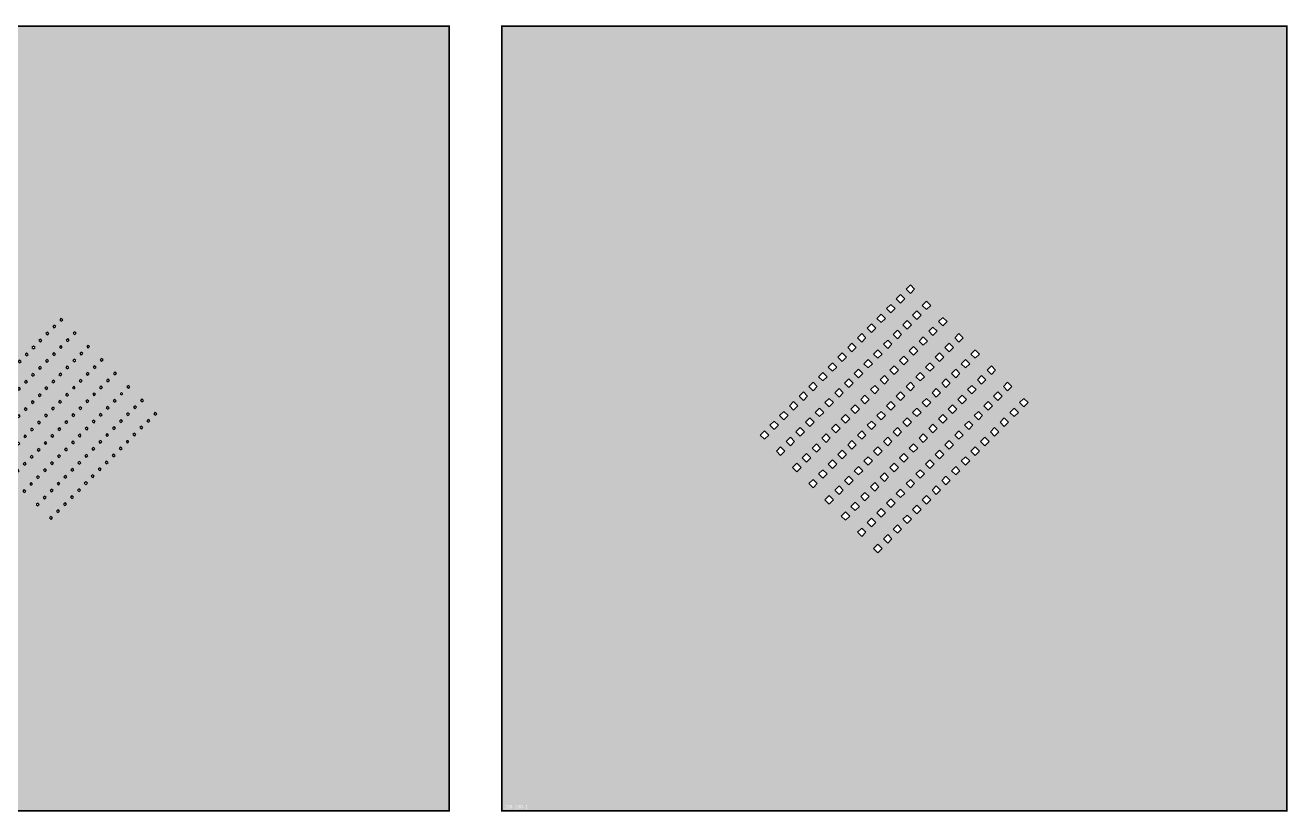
# Model space of a CAD drawing. Extents: x -11195 to 77029, y -42191 to 8336.
# Drawn here: x 33326 to 52601, y -42191 to -30181 of the extents above; entities that cross this region are included whole.
import ezdxf

# ---------------------------------------------------------------- set-up
doc = ezdxf.new("R2010")
doc.units = 13
doc.header["$MEASUREMENT"] = 0
doc.layers.get('0').update_dxf_attribs({"color": 6})
doc.layers.add('L14D0 Au', color=2, linetype='Continuous')
doc.layers.add('L16D0 Col', color=254, linetype='Continuous')

# ---------------------------------------------------------------- blocks, each defined once
blk = doc.blocks.new('128.70.I.RIE')
at = {"layer": 'L14D0 Au'}
h = blk.add_hatch(color=256, dxfattribs=at)
h.paths.add_polyline_path([(259, 98), (257, 99), (253, 97), (250, 93), (247, 88), (246, 82), (246, 79), (247, 72), (248, 67), (250, 62), (251, 61), (255, 58), (257, 57), (261, 59), (265, 64), (267, 69), (268, 75), (268, 79), (268, 85), (266, 91), (263, 95), (263, 95)], flags=0)
h.paths.add_polyline_path([(138, 57), (140, 57), (145, 58), (149, 62), (151, 67), (151, 67), (149, 72), (147, 75), (142, 77), (140, 77), (134, 76), (130, 73), (128, 68), (128, 67), (130, 62), (132, 59)], flags=0)
h.paths.add_polyline_path([(139, 82), (140, 82), (145, 83), (148, 86), (150, 90), (148, 95), (146, 97), (141, 99), (140, 99), (134, 97), (131, 95), (129, 90), (131, 85), (133, 84)], flags=0)
h.paths.add_polyline_path([(60, 101), (63, 103), (65, 100), (65, 58), (72, 58), (75, 56), (72, 53), (53, 53), (50, 56), (53, 58), (60, 58), (60, 92), (60, 92), (55, 89), (52, 89), (50, 91), (52, 93), (56, 95), (60, 100)], flags=16)
h.paths.add_polyline_path([(152, 57), (150, 56), (146, 54), (140, 52), (140, 52), (134, 53), (129, 56), (127, 58), (124, 63), (123, 67), (125, 72), (128, 77), (128, 77), (133, 80), (134, 80), (129, 82), (125, 86), (125, 87), (124, 90), (126, 96), (129, 100), (134, 102), (140, 103), (145, 102), (150, 100), (152, 98), (154, 93), (155, 90), (153, 85), (149, 82), (145, 80), (151, 77), (154, 73), (155, 71), (156, 67), (155, 62)], flags=16)
h.paths.add_polyline_path([(301, 58), (298, 54), (296, 53), (293, 56), (292, 58), (295, 62), (296, 62), (300, 60)], flags=16)
h.paths.add_polyline_path([(325, 102), (346, 102), (349, 100), (346, 98), (338, 98), (338, 58), (346, 58), (349, 56), (346, 53), (325, 53), (322, 56), (325, 58), (333, 58), (333, 98), (325, 98), (322, 100)], flags=16)
h.paths.add_polyline_path([(262, 102), (266, 99), (268, 96), (270, 92), (272, 86), (273, 80), (273, 78), (272, 72), (271, 66), (269, 61), (267, 58), (263, 54), (258, 53), (257, 52), (252, 54), (248, 57), (246, 59), (244, 64), (242, 69), (241, 75), (241, 78), (242, 84), (243, 90), (245, 95), (247, 97), (252, 101), (256, 103), (257, 103)], flags=16)
h.paths.add_polyline_path([(203, 103), (204, 103), (206, 103), (206, 102), (231, 102), (234, 100), (233, 98), (229, 93), (226, 89), (223, 84), (221, 79), (219, 73), (217, 68), (217, 65), (216, 59), (216, 56), (214, 52), (211, 56), (212, 62), (212, 67), (214, 73), (216, 78), (218, 84), (218, 85), (221, 90), (224, 95), (227, 98), (207, 98), (206, 94), (204, 94), (202, 97), (202, 100)], flags=16)
h.paths.add_polyline_path([(183, 58), (181, 54), (179, 53), (175, 56), (175, 58), (177, 62), (179, 62), (183, 60)], flags=16)
h.paths.add_polyline_path([(94, 102), (100, 103), (105, 102), (110, 100), (113, 97), (115, 92), (116, 88), (115, 83), (113, 78), (110, 73), (107, 71), (93, 58), (111, 58), (112, 61), (114, 62), (116, 58), (116, 57), (114, 53), (88, 53), (85, 56), (86, 58), (103, 73), (107, 78), (110, 82), (111, 85), (111, 88), (110, 93), (106, 97), (106, 97), (100, 99), (99, 99), (94, 97), (91, 94), (90, 92), (91, 89), (89, 86), (88, 86), (85, 88), (85, 90), (86, 95), (89, 99)], flags=16)
h.paths.add_polyline_path([(5180, 6652), (5217, 6689), (5254, 6652), (5217, 6615)], flags=16)
h.paths.add_polyline_path([(4968, 6440), (5005, 6477), (5041, 6440), (5005, 6403)], flags=16)
h.paths.add_polyline_path([(4756, 6228), (4792, 6265), (4829, 6228), (4792, 6191)], flags=16)
h.paths.add_polyline_path([(4544, 6016), (4580, 6053), (4617, 6016), (4580, 5979)], flags=16)
h.paths.add_polyline_path([(5385, 6447), (5422, 6484), (5459, 6447), (5422, 6410)], flags=16)
h.paths.add_polyline_path([(5173, 6235), (5210, 6272), (5246, 6235), (5210, 6198)], flags=16)
h.paths.add_polyline_path([(4961, 6023), (4998, 6060), (5034, 6023), (4998, 5986)], flags=16)
h.paths.add_polyline_path([(4749, 5811), (4785, 5847), (4822, 5811), (4785, 5774)], flags=16)
h.paths.add_polyline_path([(5590, 6242), (5627, 6279), (5664, 6242), (5627, 6205)], flags=16)
h.paths.add_polyline_path([(5378, 6030), (5415, 6067), (5452, 6030), (5415, 5993)], flags=16)
h.paths.add_polyline_path([(5166, 5818), (5203, 5855), (5239, 5818), (5203, 5781)], flags=16)
h.paths.add_polyline_path([(4954, 5606), (4990, 5642), (5027, 5606), (4990, 5569)], flags=16)
h.paths.add_polyline_path([(5795, 6037), (5832, 6074), (5869, 6037), (5832, 6000)], flags=16)
h.paths.add_polyline_path([(5583, 5825), (5620, 5862), (5657, 5825), (5620, 5788)], flags=16)
h.paths.add_polyline_path([(5371, 5613), (5408, 5650), (5444, 5613), (5408, 5576)], flags=16)
h.paths.add_polyline_path([(5159, 5401), (5196, 5437), (5232, 5401), (5196, 5364)], flags=16)
h.paths.add_polyline_path([(6795, 5323), (6758, 5286), (6721, 5323), (6758, 5360)], flags=16)
h.paths.add_polyline_path([(7007, 5535), (6970, 5498), (6934, 5535), (6970, 5572)], flags=16)
h.paths.add_polyline_path([(7219, 5747), (7183, 5710), (7146, 5747), (7183, 5784)], flags=16)
h.paths.add_polyline_path([(7431, 5959), (7395, 5922), (7358, 5959), (7395, 5996)], flags=16)
h.paths.add_polyline_path([(6590, 5528), (6553, 5491), (6516, 5528), (6553, 5565)], flags=16)
h.paths.add_polyline_path([(6802, 5740), (6765, 5703), (6729, 5740), (6765, 5777)], flags=16)
h.paths.add_polyline_path([(7014, 5952), (6977, 5915), (6941, 5952), (6977, 5989)], flags=16)
h.paths.add_polyline_path([(7226, 6164), (7190, 6128), (7153, 6164), (7190, 6201)], flags=16)
h.paths.add_polyline_path([(6385, 5733), (6348, 5696), (6311, 5733), (6348, 5770)], flags=16)
h.paths.add_polyline_path([(6597, 5945), (6560, 5908), (6523, 5945), (6560, 5982)], flags=16)
h.paths.add_polyline_path([(6809, 6157), (6772, 6120), (6736, 6157), (6772, 6194)], flags=16)
h.paths.add_polyline_path([(7021, 6369), (6985, 6333), (6948, 6369), (6985, 6406)], flags=16)
h.paths.add_polyline_path([(6180, 5938), (6143, 5901), (6106, 5938), (6143, 5975)], flags=16)
h.paths.add_polyline_path([(6392, 6150), (6355, 6113), (6318, 6150), (6355, 6187)], flags=16)
h.paths.add_polyline_path([(6604, 6362), (6567, 6325), (6531, 6362), (6567, 6399)], flags=16)
h.paths.add_polyline_path([(6816, 6574), (6779, 6538), (6743, 6574), (6779, 6611)], flags=16)
h.paths.add_polyline_path([(6689, 5217), (6652, 5180), (6615, 5217), (6652, 5254)], flags=16)
h.paths.add_polyline_path([(6477, 5005), (6440, 4968), (6403, 5005), (6440, 5041)], flags=16)
h.paths.add_polyline_path([(6265, 4792), (6228, 4756), (6191, 4792), (6228, 4829)], flags=16)
h.paths.add_polyline_path([(6053, 4580), (6016, 4544), (5979, 4580), (6016, 4617)], flags=16)
h.paths.add_polyline_path([(6484, 5422), (6447, 5385), (6410, 5422), (6447, 5459)], flags=16)
h.paths.add_polyline_path([(6272, 5210), (6235, 5173), (6198, 5210), (6235, 5246)], flags=16)
h.paths.add_polyline_path([(6060, 4998), (6023, 4961), (5986, 4998), (6023, 5034)], flags=16)
h.paths.add_polyline_path([(5847, 4785), (5811, 4749), (5774, 4785), (5811, 4822)], flags=16)
h.paths.add_polyline_path([(6279, 5627), (6242, 5590), (6205, 5627), (6242, 5664)], flags=16)
h.paths.add_polyline_path([(6067, 5415), (6030, 5378), (5993, 5415), (6030, 5452)], flags=16)
h.paths.add_polyline_path([(5855, 5203), (5818, 5166), (5781, 5203), (5818, 5239)], flags=16)
h.paths.add_polyline_path([(5642, 4990), (5606, 4954), (5569, 4990), (5606, 5027)], flags=16)
h.paths.add_polyline_path([(6074, 5832), (6037, 5795), (6000, 5832), (6037, 5869)], flags=16)
h.paths.add_polyline_path([(5862, 5620), (5825, 5583), (5788, 5620), (5825, 5657)], flags=16)
h.paths.add_polyline_path([(5650, 5408), (5613, 5371), (5576, 5408), (5613, 5444)], flags=16)
h.paths.add_polyline_path([(5437, 5196), (5401, 5159), (5364, 5196), (5401, 5232)], flags=16)
h.paths.add_polyline_path([(5286, 6758), (5323, 6795), (5360, 6758), (5323, 6721)], flags=16)
h.paths.add_polyline_path([(5498, 6970), (5535, 7007), (5572, 6970), (5535, 6934)], flags=16)
h.paths.add_polyline_path([(5710, 7183), (5747, 7219), (5784, 7183), (5747, 7146)], flags=16)
h.paths.add_polyline_path([(5922, 7395), (5959, 7431), (5996, 7395), (5959, 7358)], flags=16)
h.paths.add_polyline_path([(5491, 6553), (5528, 6590), (5565, 6553), (5528, 6516)], flags=16)
h.paths.add_polyline_path([(5703, 6765), (5740, 6802), (5777, 6765), (5740, 6729)], flags=16)
h.paths.add_polyline_path([(5915, 6977), (5952, 7014), (5989, 6977), (5952, 6941)], flags=16)
h.paths.add_polyline_path([(6128, 7190), (6164, 7226), (6201, 7190), (6164, 7153)], flags=16)
h.paths.add_polyline_path([(5696, 6348), (5733, 6385), (5770, 6348), (5733, 6311)], flags=16)
h.paths.add_polyline_path([(5908, 6560), (5945, 6597), (5982, 6560), (5945, 6523)], flags=16)
h.paths.add_polyline_path([(6120, 6772), (6157, 6809), (6194, 6772), (6157, 6736)], flags=16)
h.paths.add_polyline_path([(6333, 6985), (6369, 7021), (6406, 6985), (6369, 6948)], flags=16)
h.paths.add_polyline_path([(5901, 6143), (5938, 6180), (5975, 6143), (5938, 6106)], flags=16)
h.paths.add_polyline_path([(6113, 6355), (6150, 6392), (6187, 6355), (6150, 6318)], flags=16)
h.paths.add_polyline_path([(6325, 6567), (6362, 6604), (6399, 6567), (6362, 6531)], flags=16)
h.paths.add_polyline_path([(6538, 6779), (6574, 6816), (6611, 6779), (6574, 6743)], flags=16)
h.paths.add_polyline_path([(6644, 6886), (6680, 6922), (6717, 6886), (6680, 6849)], flags=16)
h.paths.add_polyline_path([(6432, 6673), (6468, 6710), (6505, 6673), (6468, 6637)], flags=16)
h.paths.add_polyline_path([(6219, 6461), (6256, 6498), (6293, 6461), (6256, 6424)], flags=16)
h.paths.add_polyline_path([(6007, 6249), (6044, 6286), (6081, 6249), (6044, 6212)], flags=16)
h.paths.add_polyline_path([(6439, 7091), (6475, 7127), (6512, 7091), (6475, 7054)], flags=16)
h.paths.add_polyline_path([(6227, 6878), (6263, 6915), (6300, 6878), (6263, 6842)], flags=16)
h.paths.add_polyline_path([(6014, 6666), (6051, 6703), (6088, 6666), (6051, 6630)], flags=16)
h.paths.add_polyline_path([(5802, 6454), (5839, 6491), (5876, 6454), (5839, 6417)], flags=16)
h.paths.add_polyline_path([(6234, 7296), (6270, 7332), (6307, 7296), (6270, 7259)], flags=16)
h.paths.add_polyline_path([(6021, 7084), (6058, 7120), (6095, 7084), (6058, 7047)], flags=16)
h.paths.add_polyline_path([(5809, 6871), (5846, 6908), (5883, 6871), (5846, 6835)], flags=16)
h.paths.add_polyline_path([(5597, 6659), (5634, 6696), (5671, 6659), (5634, 6622)], flags=16)
h.paths.add_polyline_path([(6029, 7501), (6065, 7537), (6102, 7501), (6065, 7464)], flags=16)
h.paths.add_polyline_path([(5816, 7289), (5853, 7325), (5890, 7289), (5853, 7252)], flags=16)
h.paths.add_polyline_path([(5604, 7076), (5641, 7113), (5678, 7076), (5641, 7040)], flags=16)
h.paths.add_polyline_path([(5392, 6864), (5429, 6901), (5466, 6864), (5429, 6828)], flags=16)
h.paths.add_polyline_path([(5331, 5089), (5295, 5053), (5258, 5089), (5295, 5126)], flags=16)
h.paths.add_polyline_path([(5543, 5302), (5507, 5265), (5470, 5302), (5507, 5338)], flags=16)
h.paths.add_polyline_path([(5756, 5514), (5719, 5477), (5682, 5514), (5719, 5551)], flags=16)
h.paths.add_polyline_path([(5968, 5726), (5931, 5689), (5894, 5726), (5931, 5763)], flags=16)
h.paths.add_polyline_path([(5536, 4884), (5500, 4848), (5463, 4884), (5500, 4921)], flags=16)
h.paths.add_polyline_path([(5748, 5097), (5712, 5060), (5675, 5097), (5712, 5133)], flags=16)
h.paths.add_polyline_path([(5961, 5309), (5924, 5272), (5887, 5309), (5924, 5345)], flags=16)
h.paths.add_polyline_path([(6173, 5521), (6136, 5484), (6099, 5521), (6136, 5558)], flags=16)
h.paths.add_polyline_path([(5741, 4679), (5705, 4643), (5668, 4679), (5705, 4716)], flags=16)
h.paths.add_polyline_path([(5954, 4891), (5917, 4855), (5880, 4891), (5917, 4928)], flags=16)
h.paths.add_polyline_path([(6166, 5104), (6129, 5067), (6092, 5104), (6129, 5140)], flags=16)
h.paths.add_polyline_path([(6378, 5316), (6341, 5279), (6304, 5316), (6341, 5353)], flags=16)
h.paths.add_polyline_path([(5946, 4474), (5910, 4438), (5873, 4474), (5910, 4511)], flags=16)
h.paths.add_polyline_path([(6159, 4686), (6122, 4650), (6085, 4686), (6122, 4723)], flags=16)
h.paths.add_polyline_path([(6371, 4899), (6334, 4862), (6297, 4899), (6334, 4935)], flags=16)
h.paths.add_polyline_path([(6583, 5111), (6546, 5074), (6509, 5111), (6546, 5147)], flags=16)
h.paths.add_polyline_path([(6922, 6680), (6886, 6644), (6849, 6680), (6886, 6717)], flags=16)
h.paths.add_polyline_path([(6710, 6468), (6673, 6432), (6637, 6468), (6673, 6505)], flags=16)
h.paths.add_polyline_path([(6498, 6256), (6461, 6219), (6424, 6256), (6461, 6293)], flags=16)
h.paths.add_polyline_path([(6286, 6044), (6249, 6007), (6212, 6044), (6249, 6081)], flags=16)
h.paths.add_polyline_path([(7127, 6475), (7091, 6439), (7054, 6475), (7091, 6512)], flags=16)
h.paths.add_polyline_path([(6915, 6263), (6878, 6227), (6842, 6263), (6878, 6300)], flags=16)
h.paths.add_polyline_path([(6703, 6051), (6666, 6014), (6630, 6051), (6666, 6088)], flags=16)
h.paths.add_polyline_path([(6491, 5839), (6454, 5802), (6417, 5839), (6454, 5876)], flags=16)
h.paths.add_polyline_path([(7332, 6270), (7296, 6234), (7259, 6270), (7296, 6307)], flags=16)
h.paths.add_polyline_path([(7120, 6058), (7084, 6021), (7047, 6058), (7084, 6095)], flags=16)
h.paths.add_polyline_path([(6908, 5846), (6871, 5809), (6835, 5846), (6871, 5883)], flags=16)
h.paths.add_polyline_path([(6696, 5634), (6659, 5597), (6622, 5634), (6659, 5671)], flags=16)
h.paths.add_polyline_path([(7537, 6065), (7501, 6029), (7464, 6065), (7501, 6102)], flags=16)
h.paths.add_polyline_path([(7325, 5853), (7289, 5816), (7252, 5853), (7289, 5890)], flags=16)
h.paths.add_polyline_path([(7113, 5641), (7076, 5604), (7040, 5641), (7076, 5678)], flags=16)
h.paths.add_polyline_path([(6901, 5429), (6864, 5392), (6828, 5429), (6864, 5466)], flags=16)
h.paths.add_polyline_path([(5053, 5295), (5089, 5331), (5126, 5295), (5089, 5258)], flags=16)
h.paths.add_polyline_path([(5265, 5507), (5302, 5543), (5338, 5507), (5302, 5470)], flags=16)
h.paths.add_polyline_path([(5477, 5719), (5514, 5756), (5551, 5719), (5514, 5682)], flags=16)
h.paths.add_polyline_path([(5689, 5931), (5726, 5968), (5763, 5931), (5726, 5894)], flags=16)
h.paths.add_polyline_path([(4848, 5500), (4884, 5536), (4921, 5500), (4884, 5463)], flags=16)
h.paths.add_polyline_path([(5060, 5712), (5097, 5748), (5133, 5712), (5097, 5675)], flags=16)
h.paths.add_polyline_path([(5272, 5924), (5309, 5961), (5345, 5924), (5309, 5887)], flags=16)
h.paths.add_polyline_path([(5484, 6136), (5521, 6173), (5558, 6136), (5521, 6099)], flags=16)
h.paths.add_polyline_path([(4643, 5705), (4679, 5741), (4716, 5705), (4679, 5668)], flags=16)
h.paths.add_polyline_path([(4855, 5917), (4891, 5954), (4928, 5917), (4891, 5880)], flags=16)
h.paths.add_polyline_path([(5067, 6129), (5104, 6166), (5140, 6129), (5104, 6092)], flags=16)
h.paths.add_polyline_path([(5279, 6341), (5316, 6378), (5353, 6341), (5316, 6304)], flags=16)
h.paths.add_polyline_path([(4438, 5910), (4474, 5946), (4511, 5910), (4474, 5873)], flags=16)
h.paths.add_polyline_path([(4650, 6122), (4686, 6159), (4723, 6122), (4686, 6085)], flags=16)
h.paths.add_polyline_path([(4862, 6334), (4899, 6371), (4935, 6334), (4899, 6297)], flags=16)
h.paths.add_polyline_path([(5074, 6546), (5111, 6583), (5147, 6546), (5111, 6509)], flags=16)
h.paths.add_polyline_path([(10, 11975), (10, 10), (11975, 10), (11975, 11975)])
at = {"layer": 'L16D0 Col', "const_width": 25}
blk.add_lwpolyline([(11985, 0), (0, 0), (0, 11985), (11985, 11985)], close=True, dxfattribs=at)
at = {"layer": 'L16D0 Col'}
for points in [[(6088, 7501), (6065, 7523), (6043, 7501), (6065, 7478)], [(5982, 7395), (5959, 7417), (5937, 7395), (5959, 7372)], [(5770, 7183), (5747, 7205), (5724, 7183), (5747, 7160)], [(5876, 7289), (5853, 7311), (5831, 7289), (5853, 7266)], [(6187, 7190), (6164, 7212), (6142, 7190), (6164, 7167)], [(6293, 7296), (6270, 7318), (6248, 7296), (6270, 7273)], [(5558, 6970), (5535, 6993), (5512, 6970), (5535, 6948)], [(5664, 7076), (5641, 7099), (5618, 7076), (5641, 7054)], [(5975, 6977), (5952, 7000), (5930, 6977), (5952, 6955)], [(6081, 7084), (6058, 7106), (6036, 7084), (6058, 7061)], [(6392, 6985), (6369, 7007), (6347, 6985), (6369, 6962)], [(6498, 7091), (6475, 7113), (6453, 7091), (6475, 7068)], [(5345, 6758), (5323, 6781), (5300, 6758), (5323, 6736)], [(5452, 6864), (5429, 6887), (5406, 6864), (5429, 6842)], [(5763, 6765), (5740, 6788), (5717, 6765), (5740, 6743)], [(5869, 6871), (5846, 6894), (5823, 6871), (5846, 6849)], [(6180, 6772), (6157, 6795), (6135, 6772), (6157, 6750)], [(6286, 6878), (6263, 6901), (6241, 6878), (6263, 6856)], [(6597, 6779), (6574, 6802), (6552, 6779), (6574, 6757)], [(6703, 6886), (6680, 6908), (6658, 6886), (6680, 6863)], [(5133, 6546), (5111, 6569), (5088, 6546), (5111, 6523)], [(5239, 6652), (5217, 6675), (5194, 6652), (5217, 6630)], [(5551, 6553), (5528, 6576), (5505, 6553), (5528, 6531)], [(5657, 6659), (5634, 6682), (5611, 6659), (5634, 6637)], [(5968, 6560), (5945, 6583), (5922, 6560), (5945, 6538)], [(6074, 6666), (6051, 6689), (6029, 6666), (6051, 6644)], [(6385, 6567), (6362, 6590), (6340, 6567), (6362, 6545)], [(6491, 6673), (6468, 6696), (6446, 6673), (6468, 6651)], [(6757, 6574), (6779, 6552), (6802, 6574), (6779, 6597)], [(6863, 6680), (6886, 6658), (6908, 6680), (6886, 6703)], [(5027, 6440), (5005, 6463), (4982, 6440), (5005, 6417)], [(5338, 6341), (5316, 6364), (5293, 6341), (5316, 6318)], [(5444, 6447), (5422, 6470), (5399, 6447), (5422, 6424)], [(5756, 6348), (5733, 6371), (5710, 6348), (5733, 6325)], [(5862, 6454), (5839, 6477), (5816, 6454), (5839, 6432)], [(6173, 6355), (6150, 6378), (6128, 6355), (6150, 6333)], [(6279, 6461), (6256, 6484), (6234, 6461), (6256, 6439)], [(6545, 6362), (6567, 6340), (6590, 6362), (6567, 6385)], [(6651, 6468), (6673, 6446), (6696, 6468), (6673, 6491)], [(6962, 6369), (6985, 6347), (7007, 6369), (6985, 6392)], [(7068, 6475), (7091, 6453), (7113, 6475), (7091, 6498)], [(4815, 6228), (4792, 6251), (4770, 6228), (4792, 6205)], [(4921, 6334), (4899, 6357), (4876, 6334), (4899, 6311)], [(5232, 6235), (5210, 6258), (5187, 6235), (5210, 6212)], [(5650, 6242), (5627, 6265), (5604, 6242), (5627, 6219)], [(6067, 6249), (6044, 6272), (6021, 6249), (6044, 6227)], [(6333, 6150), (6355, 6128), (6378, 6150), (6355, 6173)], [(6439, 6256), (6461, 6234), (6484, 6256), (6461, 6279)], [(6750, 6157), (6772, 6135), (6795, 6157), (6772, 6180)], [(6856, 6263), (6878, 6241), (6901, 6263), (6878, 6286)], [(7167, 6164), (7190, 6142), (7212, 6164), (7190, 6187)], [(7273, 6270), (7296, 6248), (7318, 6270), (7296, 6293)], [(4603, 6016), (4580, 6038), (4558, 6016), (4580, 5993)], [(4709, 6122), (4686, 6144), (4664, 6122), (4686, 6099)], [(5020, 6023), (4998, 6045), (4975, 6023), (4998, 6000)], [(5126, 6129), (5104, 6152), (5081, 6129), (5104, 6106)], [(5437, 6030), (5415, 6053), (5392, 6030), (5415, 6007)], [(5543, 6136), (5521, 6159), (5498, 6136), (5521, 6113)], [(5855, 6037), (5832, 6060), (5809, 6037), (5832, 6014)], [(5961, 6143), (5938, 6166), (5915, 6143), (5938, 6120)], [(6227, 6044), (6249, 6021), (6272, 6044), (6249, 6067)], [(6644, 6051), (6666, 6029), (6689, 6051), (6666, 6074)], [(7061, 6058), (7084, 6036), (7106, 6058), (7084, 6081)], [(7372, 5959), (7395, 5937), (7417, 5959), (7395, 5982)], [(7478, 6065), (7501, 6043), (7523, 6065), (7501, 6088)], [(4497, 5910), (4474, 5932), (4452, 5910), (4474, 5887)], [(4808, 5811), (4785, 5833), (4763, 5811), (4785, 5788)], [(4914, 5917), (4891, 5939), (4869, 5917), (4891, 5894)], [(5225, 5818), (5203, 5840), (5180, 5818), (5203, 5795)], [(5331, 5924), (5309, 5946), (5286, 5924), (5309, 5901)], [(5642, 5825), (5620, 5847), (5597, 5825), (5620, 5802)], [(5748, 5931), (5726, 5954), (5703, 5931), (5726, 5908)], [(6014, 5832), (6037, 5809), (6060, 5832), (6037, 5855)], [(6120, 5938), (6143, 5915), (6166, 5938), (6143, 5961)], [(6432, 5839), (6454, 5816), (6477, 5839), (6454, 5862)], [(6538, 5945), (6560, 5922), (6583, 5945), (6560, 5968)], [(6849, 5846), (6871, 5823), (6894, 5846), (6871, 5869)], [(6955, 5952), (6977, 5930), (7000, 5952), (6977, 5975)], [(7266, 5853), (7289, 5831), (7311, 5853), (7289, 5876)], [(4702, 5705), (4679, 5727), (4657, 5705), (4679, 5682)], [(5013, 5606), (4990, 5628), (4968, 5606), (4990, 5583)], [(5119, 5712), (5097, 5734), (5074, 5712), (5097, 5689)], [(5430, 5613), (5408, 5635), (5385, 5613), (5408, 5590)], [(5536, 5719), (5514, 5741), (5491, 5719), (5514, 5696)], [(5802, 5620), (5825, 5597), (5847, 5620), (5825, 5642)], [(5908, 5726), (5931, 5703), (5954, 5726), (5931, 5748)], [(6219, 5627), (6242, 5604), (6265, 5627), (6242, 5650)], [(6325, 5733), (6348, 5710), (6371, 5733), (6348, 5756)], [(6637, 5634), (6659, 5611), (6682, 5634), (6659, 5657)], [(6743, 5740), (6765, 5717), (6788, 5740), (6765, 5763)], [(7054, 5641), (7076, 5618), (7099, 5641), (7076, 5664)], [(7160, 5747), (7183, 5724), (7205, 5747), (7183, 5770)], [(4907, 5500), (4884, 5522), (4862, 5500), (4884, 5477)], [(5218, 5401), (5196, 5423), (5173, 5401), (5196, 5378)], [(5324, 5507), (5302, 5529), (5279, 5507), (5302, 5484)], [(5590, 5408), (5613, 5385), (5635, 5408), (5613, 5430)], [(5696, 5514), (5719, 5491), (5741, 5514), (5719, 5536)], [(6007, 5415), (6030, 5392), (6053, 5415), (6030, 5437)], [(6113, 5521), (6136, 5498), (6159, 5521), (6136, 5543)], [(6424, 5422), (6447, 5399), (6470, 5422), (6447, 5444)], [(6531, 5528), (6553, 5505), (6576, 5528), (6553, 5551)], [(6842, 5429), (6864, 5406), (6887, 5429), (6864, 5452)], [(6948, 5535), (6970, 5512), (6993, 5535), (6970, 5558)], [(5112, 5295), (5089, 5317), (5067, 5295), (5089, 5272)], [(5378, 5196), (5401, 5173), (5423, 5196), (5401, 5218)], [(5484, 5302), (5507, 5279), (5529, 5302), (5507, 5324)], [(5795, 5203), (5818, 5180), (5840, 5203), (5818, 5225)], [(5901, 5309), (5924, 5286), (5946, 5309), (5924, 5331)], [(6212, 5210), (6235, 5187), (6258, 5210), (6235, 5232)], [(6318, 5316), (6341, 5293), (6364, 5316), (6341, 5338)], [(6630, 5217), (6652, 5194), (6675, 5217), (6652, 5239)], [(6736, 5323), (6758, 5300), (6781, 5323), (6758, 5345)], [(5272, 5089), (5295, 5067), (5317, 5089), (5295, 5112)], [(5583, 4990), (5606, 4968), (5628, 4990), (5606, 5013)], [(5689, 5097), (5712, 5074), (5734, 5097), (5712, 5119)], [(6000, 4998), (6023, 4975), (6045, 4998), (6023, 5020)], [(6106, 5104), (6129, 5081), (6152, 5104), (6129, 5126)], [(6417, 5005), (6440, 4982), (6463, 5005), (6440, 5027)], [(6523, 5111), (6546, 5088), (6569, 5111), (6546, 5133)], [(5477, 4884), (5500, 4862), (5522, 4884), (5500, 4907)], [(5894, 4891), (5917, 4869), (5939, 4891), (5917, 4914)], [(6311, 4899), (6334, 4876), (6357, 4899), (6334, 4921)], [(5682, 4679), (5705, 4657), (5727, 4679), (5705, 4702)], [(5788, 4785), (5811, 4763), (5833, 4785), (5811, 4808)], [(6099, 4686), (6122, 4664), (6144, 4686), (6122, 4709)], [(6205, 4792), (6228, 4770), (6251, 4792), (6228, 4815)], [(5887, 4474), (5910, 4452), (5932, 4474), (5910, 4497)], [(5993, 4580), (6016, 4558), (6038, 4580), (6016, 4603)]]:
    blk.add_lwpolyline(points, close=True, dxfattribs=at)
blk = doc.blocks.new('128.130.I.RIE')
at = {"layer": 'L14D0 Au'}
h = blk.add_hatch(color=256, dxfattribs=at)
h.paths.add_polyline_path([(139, 71), (140, 71), (145, 72), (149, 75), (150, 79), (148, 84), (146, 86), (141, 87), (140, 87), (134, 86), (131, 83), (130, 79), (132, 74), (134, 72)], flags=0)
h.paths.add_polyline_path([(298, 87), (297, 87), (292, 86), (289, 81), (287, 76), (286, 71), (286, 67), (286, 61), (288, 55), (290, 51), (290, 50), (294, 46), (297, 46), (301, 47), (304, 52), (304, 53), (306, 58), (307, 63), (308, 67), (307, 74), (305, 79), (303, 83), (303, 84)], flags=0)
h.paths.add_polyline_path([(138, 46), (140, 46), (145, 47), (149, 50), (151, 55), (151, 56), (150, 61), (147, 64), (142, 66), (140, 66), (134, 65), (131, 62), (129, 56), (129, 56), (130, 51), (133, 48)], flags=0)
h.paths.add_polyline_path([(5968, 4156), (5889, 4077), (5809, 4156), (5889, 4235)], flags=16)
h.paths.add_polyline_path([(6265, 4453), (6185, 4374), (6106, 4453), (6185, 4532)], flags=16)
h.paths.add_polyline_path([(6562, 4750), (6482, 4671), (6403, 4750), (6482, 4829)], flags=16)
h.paths.add_polyline_path([(6859, 5047), (6779, 4968), (6700, 5047), (6779, 5126)], flags=16)
h.paths.add_polyline_path([(5720, 4404), (5641, 4324), (5562, 4404), (5641, 4483)], flags=16)
h.paths.add_polyline_path([(6017, 4701), (5938, 4621), (5859, 4701), (5938, 4780)], flags=16)
h.paths.add_polyline_path([(6314, 4998), (6235, 4918), (6156, 4998), (6235, 5077)], flags=16)
h.paths.add_polyline_path([(6611, 5295), (6532, 5215), (6453, 5295), (6532, 5374)], flags=16)
h.paths.add_polyline_path([(5473, 4651), (5394, 4572), (5314, 4651), (5394, 4730)], flags=16)
h.paths.add_polyline_path([(5770, 4948), (5691, 4869), (5611, 4948), (5691, 5027)], flags=16)
h.paths.add_polyline_path([(6067, 5245), (5987, 5166), (5908, 5245), (5987, 5324)], flags=16)
h.paths.add_polyline_path([(6364, 5542), (6284, 5463), (6205, 5542), (6284, 5621)], flags=16)
h.paths.add_polyline_path([(5225, 4899), (5146, 4819), (5067, 4899), (5146, 4978)], flags=16)
h.paths.add_polyline_path([(5522, 5196), (5443, 5116), (5364, 5196), (5443, 5275)], flags=16)
h.paths.add_polyline_path([(5819, 5493), (5740, 5413), (5661, 5493), (5740, 5572)], flags=16)
h.paths.add_polyline_path([(6116, 5790), (6037, 5710), (5958, 5790), (6037, 5869)], flags=16)
h.paths.add_polyline_path([(6007, 7819), (6086, 7898), (6166, 7819), (6086, 7740)], flags=16)
h.paths.add_polyline_path([(5710, 7522), (5790, 7601), (5869, 7522), (5790, 7443)], flags=16)
h.paths.add_polyline_path([(5413, 7225), (5493, 7304), (5572, 7225), (5493, 7146)], flags=16)
h.paths.add_polyline_path([(5116, 6928), (5196, 7007), (5275, 6928), (5196, 6849)], flags=16)
h.paths.add_polyline_path([(6255, 7571), (6334, 7651), (6413, 7571), (6334, 7492)], flags=16)
h.paths.add_polyline_path([(5958, 7274), (6037, 7354), (6116, 7274), (6037, 7195)], flags=16)
h.paths.add_polyline_path([(5661, 6977), (5740, 7057), (5819, 6977), (5740, 6898)], flags=16)
h.paths.add_polyline_path([(5364, 6680), (5443, 6760), (5522, 6680), (5443, 6601)], flags=16)
h.paths.add_polyline_path([(6502, 7324), (6581, 7403), (6661, 7324), (6581, 7245)], flags=16)
h.paths.add_polyline_path([(6205, 7027), (6284, 7106), (6364, 7027), (6284, 6948)], flags=16)
h.paths.add_polyline_path([(5908, 6730), (5987, 6809), (6067, 6730), (5987, 6651)], flags=16)
h.paths.add_polyline_path([(5611, 6433), (5691, 6512), (5770, 6433), (5691, 6354)], flags=16)
h.paths.add_polyline_path([(6750, 7076), (6829, 7156), (6908, 7076), (6829, 6997)], flags=16)
h.paths.add_polyline_path([(6453, 6779), (6532, 6859), (6611, 6779), (6532, 6700)], flags=16)
h.paths.add_polyline_path([(6156, 6482), (6235, 6562), (6314, 6482), (6235, 6403)], flags=16)
h.paths.add_polyline_path([(5859, 6185), (5938, 6265), (6017, 6185), (5938, 6106)], flags=16)
h.paths.add_polyline_path([(4077, 5889), (4156, 5968), (4235, 5889), (4156, 5809)], flags=16)
h.paths.add_polyline_path([(4374, 6185), (4453, 6265), (4532, 6185), (4453, 6106)], flags=16)
h.paths.add_polyline_path([(4671, 6482), (4750, 6562), (4829, 6482), (4750, 6403)], flags=16)
h.paths.add_polyline_path([(4968, 6779), (5047, 6859), (5126, 6779), (5047, 6700)], flags=16)
h.paths.add_polyline_path([(4324, 5641), (4404, 5720), (4483, 5641), (4404, 5562)], flags=16)
h.paths.add_polyline_path([(4621, 5938), (4701, 6017), (4780, 5938), (4701, 5859)], flags=16)
h.paths.add_polyline_path([(4918, 6235), (4998, 6314), (5077, 6235), (4998, 6156)], flags=16)
h.paths.add_polyline_path([(5215, 6532), (5295, 6611), (5374, 6532), (5295, 6453)], flags=16)
h.paths.add_polyline_path([(4572, 5394), (4651, 5473), (4730, 5394), (4651, 5314)], flags=16)
h.paths.add_polyline_path([(4869, 5691), (4948, 5770), (5027, 5691), (4948, 5611)], flags=16)
h.paths.add_polyline_path([(5166, 5987), (5245, 6067), (5324, 5987), (5245, 5908)], flags=16)
h.paths.add_polyline_path([(5463, 6284), (5542, 6364), (5621, 6284), (5542, 6205)], flags=16)
h.paths.add_polyline_path([(4819, 5146), (4899, 5225), (4978, 5146), (4899, 5067)], flags=16)
h.paths.add_polyline_path([(5116, 5443), (5196, 5522), (5275, 5443), (5196, 5364)], flags=16)
h.paths.add_polyline_path([(5413, 5740), (5493, 5819), (5572, 5740), (5493, 5661)], flags=16)
h.paths.add_polyline_path([(5710, 6037), (5790, 6116), (5869, 6037), (5790, 5958)], flags=16)
h.paths.add_polyline_path([(7898, 6086), (7819, 6007), (7740, 6086), (7819, 6166)], flags=16)
h.paths.add_polyline_path([(7601, 5790), (7522, 5710), (7443, 5790), (7522, 5869)], flags=16)
h.paths.add_polyline_path([(7304, 5493), (7225, 5413), (7146, 5493), (7225, 5572)], flags=16)
h.paths.add_polyline_path([(7007, 5196), (6928, 5116), (6849, 5196), (6928, 5275)], flags=16)
h.paths.add_polyline_path([(7651, 6334), (7571, 6255), (7492, 6334), (7571, 6413)], flags=16)
h.paths.add_polyline_path([(7354, 6037), (7274, 5958), (7195, 6037), (7274, 6116)], flags=16)
h.paths.add_polyline_path([(7057, 5740), (6977, 5661), (6898, 5740), (6977, 5819)], flags=16)
h.paths.add_polyline_path([(6760, 5443), (6680, 5364), (6601, 5443), (6680, 5522)], flags=16)
h.paths.add_polyline_path([(7403, 6581), (7324, 6502), (7245, 6581), (7324, 6661)], flags=16)
h.paths.add_polyline_path([(7106, 6284), (7027, 6205), (6948, 6284), (7027, 6364)], flags=16)
h.paths.add_polyline_path([(6809, 5987), (6730, 5908), (6651, 5987), (6730, 6067)], flags=16)
h.paths.add_polyline_path([(6512, 5691), (6433, 5611), (6354, 5691), (6433, 5770)], flags=16)
h.paths.add_polyline_path([(7156, 6829), (7076, 6750), (6997, 6829), (7076, 6908)], flags=16)
h.paths.add_polyline_path([(6859, 6532), (6779, 6453), (6700, 6532), (6779, 6611)], flags=16)
h.paths.add_polyline_path([(6562, 6235), (6482, 6156), (6403, 6235), (6482, 6314)], flags=16)
h.paths.add_polyline_path([(6265, 5938), (6185, 5859), (6106, 5938), (6185, 6017)], flags=16)
h.paths.add_polyline_path([(6413, 6086), (6334, 6007), (6255, 6086), (6334, 6166)], flags=16)
h.paths.add_polyline_path([(6710, 6383), (6631, 6304), (6552, 6383), (6631, 6463)], flags=16)
h.paths.add_polyline_path([(7007, 6680), (6928, 6601), (6849, 6680), (6928, 6760)], flags=16)
h.paths.add_polyline_path([(7304, 6977), (7225, 6898), (7146, 6977), (7225, 7057)], flags=16)
h.paths.add_polyline_path([(6661, 5839), (6581, 5760), (6502, 5839), (6581, 5918)], flags=16)
h.paths.add_polyline_path([(6958, 6136), (6878, 6057), (6799, 6136), (6878, 6215)], flags=16)
h.paths.add_polyline_path([(7255, 6433), (7175, 6354), (7096, 6433), (7175, 6512)], flags=16)
h.paths.add_polyline_path([(7552, 6730), (7472, 6651), (7393, 6730), (7472, 6809)], flags=16)
h.paths.add_polyline_path([(6908, 5592), (6829, 5512), (6750, 5592), (6829, 5671)], flags=16)
h.paths.add_polyline_path([(7205, 5889), (7126, 5809), (7047, 5889), (7126, 5968)], flags=16)
h.paths.add_polyline_path([(7502, 6185), (7423, 6106), (7344, 6185), (7423, 6265)], flags=16)
h.paths.add_polyline_path([(7799, 6482), (7720, 6403), (7641, 6482), (7720, 6562)], flags=16)
h.paths.add_polyline_path([(7156, 5344), (7076, 5265), (6997, 5344), (7076, 5423)], flags=16)
h.paths.add_polyline_path([(7453, 5641), (7373, 5562), (7294, 5641), (7373, 5720)], flags=16)
h.paths.add_polyline_path([(7750, 5938), (7670, 5859), (7591, 5938), (7670, 6017)], flags=16)
h.paths.add_polyline_path([(8047, 6235), (7967, 6156), (7888, 6235), (7967, 6314)], flags=16)
h.paths.add_polyline_path([(5562, 5889), (5641, 5968), (5720, 5889), (5641, 5809)], flags=16)
h.paths.add_polyline_path([(5265, 5592), (5344, 5671), (5423, 5592), (5344, 5512)], flags=16)
h.paths.add_polyline_path([(4968, 5295), (5047, 5374), (5126, 5295), (5047, 5215)], flags=16)
h.paths.add_polyline_path([(4671, 4998), (4750, 5077), (4829, 4998), (4750, 4918)], flags=16)
h.paths.add_polyline_path([(5314, 6136), (5394, 6215), (5473, 6136), (5394, 6057)], flags=16)
h.paths.add_polyline_path([(5017, 5839), (5097, 5918), (5176, 5839), (5097, 5760)], flags=16)
h.paths.add_polyline_path([(4720, 5542), (4800, 5621), (4879, 5542), (4800, 5463)], flags=16)
h.paths.add_polyline_path([(4423, 5245), (4503, 5324), (4582, 5245), (4503, 5166)], flags=16)
h.paths.add_polyline_path([(5067, 6383), (5146, 6463), (5225, 6383), (5146, 6304)], flags=16)
h.paths.add_polyline_path([(4770, 6086), (4849, 6166), (4928, 6086), (4849, 6007)], flags=16)
h.paths.add_polyline_path([(4473, 5790), (4552, 5869), (4631, 5790), (4552, 5710)], flags=16)
h.paths.add_polyline_path([(4176, 5493), (4255, 5572), (4334, 5493), (4255, 5413)], flags=16)
h.paths.add_polyline_path([(4819, 6631), (4899, 6710), (4978, 6631), (4899, 6552)], flags=16)
h.paths.add_polyline_path([(4522, 6334), (4602, 6413), (4681, 6334), (4602, 6255)], flags=16)
h.paths.add_polyline_path([(4225, 6037), (4305, 6116), (4384, 6037), (4305, 5958)], flags=16)
h.paths.add_polyline_path([(3928, 5740), (4008, 5819), (4087, 5740), (4008, 5661)], flags=16)
h.paths.add_polyline_path([(6007, 6334), (6086, 6413), (6166, 6334), (6086, 6255)], flags=16)
h.paths.add_polyline_path([(6304, 6631), (6383, 6710), (6463, 6631), (6383, 6552)], flags=16)
h.paths.add_polyline_path([(6601, 6928), (6680, 7007), (6760, 6928), (6680, 6849)], flags=16)
h.paths.add_polyline_path([(6898, 7225), (6977, 7304), (7057, 7225), (6977, 7146)], flags=16)
h.paths.add_polyline_path([(5760, 6581), (5839, 6661), (5918, 6581), (5839, 6502)], flags=16)
h.paths.add_polyline_path([(6057, 6878), (6136, 6958), (6215, 6878), (6136, 6799)], flags=16)
h.paths.add_polyline_path([(6354, 7175), (6433, 7255), (6512, 7175), (6433, 7096)], flags=16)
h.paths.add_polyline_path([(6651, 7472), (6730, 7552), (6809, 7472), (6730, 7393)], flags=16)
h.paths.add_polyline_path([(5512, 6829), (5592, 6908), (5671, 6829), (5592, 6750)], flags=16)
h.paths.add_polyline_path([(5809, 7126), (5889, 7205), (5968, 7126), (5889, 7047)], flags=16)
h.paths.add_polyline_path([(6106, 7423), (6185, 7502), (6265, 7423), (6185, 7344)], flags=16)
h.paths.add_polyline_path([(6403, 7720), (6482, 7799), (6562, 7720), (6482, 7641)], flags=16)
h.paths.add_polyline_path([(5265, 7076), (5344, 7156), (5423, 7076), (5344, 6997)], flags=16)
h.paths.add_polyline_path([(5562, 7373), (5641, 7453), (5720, 7373), (5641, 7294)], flags=16)
h.paths.add_polyline_path([(5859, 7670), (5938, 7750), (6017, 7670), (5938, 7591)], flags=16)
h.paths.add_polyline_path([(6156, 7967), (6235, 8047), (6314, 7967), (6235, 7888)], flags=16)
h.paths.add_polyline_path([(5968, 5641), (5889, 5562), (5809, 5641), (5889, 5720)], flags=16)
h.paths.add_polyline_path([(5671, 5344), (5592, 5265), (5512, 5344), (5592, 5423)], flags=16)
h.paths.add_polyline_path([(5374, 5047), (5295, 4968), (5215, 5047), (5295, 5126)], flags=16)
h.paths.add_polyline_path([(5077, 4750), (4998, 4671), (4918, 4750), (4998, 4829)], flags=16)
h.paths.add_polyline_path([(6215, 5394), (6136, 5314), (6057, 5394), (6136, 5473)], flags=16)
h.paths.add_polyline_path([(5918, 5097), (5839, 5017), (5760, 5097), (5839, 5176)], flags=16)
h.paths.add_polyline_path([(5621, 4800), (5542, 4720), (5463, 4800), (5542, 4879)], flags=16)
h.paths.add_polyline_path([(5324, 4503), (5245, 4423), (5166, 4503), (5245, 4582)], flags=16)
h.paths.add_polyline_path([(6463, 5146), (6383, 5067), (6304, 5146), (6383, 5225)], flags=16)
h.paths.add_polyline_path([(6166, 4849), (6086, 4770), (6007, 4849), (6086, 4928)], flags=16)
h.paths.add_polyline_path([(5869, 4552), (5790, 4473), (5710, 4552), (5790, 4631)], flags=16)
h.paths.add_polyline_path([(5572, 4255), (5493, 4176), (5413, 4255), (5493, 4334)], flags=16)
h.paths.add_polyline_path([(6710, 4899), (6631, 4819), (6552, 4899), (6631, 4978)], flags=16)
h.paths.add_polyline_path([(6413, 4602), (6334, 4522), (6255, 4602), (6334, 4681)], flags=16)
h.paths.add_polyline_path([(6116, 4305), (6037, 4225), (5958, 4305), (6037, 4384)], flags=16)
h.paths.add_polyline_path([(5819, 4008), (5740, 3928), (5661, 4008), (5740, 4087)], flags=16)
h.paths.add_polyline_path([(94, 91), (100, 92), (105, 91), (110, 89), (113, 86), (116, 81), (116, 76), (116, 71), (113, 67), (110, 62), (108, 60), (93, 47), (111, 47), (112, 50), (114, 50), (116, 47), (116, 45), (115, 42), (88, 42), (85, 44), (86, 46), (103, 61), (107, 66), (110, 71), (111, 74), (111, 76), (110, 82), (106, 85), (106, 86), (101, 87), (99, 87), (94, 86), (91, 83), (90, 80), (91, 78), (89, 75), (88, 75), (85, 77), (85, 78), (86, 83), (90, 88)], flags=16)
h.paths.add_polyline_path([(183, 46), (181, 43), (179, 42), (175, 44), (175, 46), (178, 51), (179, 51), (183, 49)], flags=16)
h.paths.add_polyline_path([(217, 90), (220, 92), (222, 89), (222, 47), (229, 47), (232, 44), (229, 42), (210, 42), (207, 44), (210, 47), (217, 47), (217, 81), (217, 81), (212, 78), (209, 77), (207, 80), (209, 82), (214, 84), (217, 89)], flags=16)
h.paths.add_polyline_path([(340, 46), (338, 43), (336, 42), (332, 44), (332, 46), (334, 51), (336, 51), (340, 49)], flags=16)
h.paths.add_polyline_path([(365, 91), (385, 91), (388, 89), (385, 86), (377, 86), (377, 47), (385, 47), (388, 44), (385, 42), (365, 42), (362, 44), (365, 47), (373, 47), (373, 86), (365, 86), (362, 89)], flags=16)
h.paths.add_polyline_path([(301, 91), (306, 87), (308, 85), (310, 80), (312, 75), (312, 69), (312, 66), (312, 60), (311, 55), (309, 50), (307, 47), (302, 43), (298, 41), (297, 41), (292, 42), (288, 46), (286, 48), (283, 53), (282, 58), (281, 64), (281, 67), (281, 73), (283, 78), (285, 83), (287, 86), (291, 90), (296, 92), (297, 92)], flags=16)
h.paths.add_polyline_path([(255, 92), (258, 92), (263, 91), (268, 88), (269, 87), (272, 82), (272, 81), (271, 75), (267, 71), (267, 70), (265, 69), (270, 65), (273, 61), (273, 58), (274, 56), (273, 50), (270, 46), (269, 45), (264, 42), (259, 41), (258, 41), (252, 42), (247, 44), (244, 46), (241, 51), (241, 53), (244, 57), (244, 57), (247, 55), (247, 53), (247, 52), (247, 51), (249, 48), (254, 46), (258, 46), (263, 47), (267, 50), (267, 50), (269, 56), (269, 56), (267, 61), (265, 63), (261, 66), (257, 66), (254, 66), (251, 67), (251, 68), (253, 71), (254, 71), (257, 71), (262, 73), (266, 76), (266, 78), (267, 81), (264, 85), (263, 86), (258, 87), (252, 86), (249, 84), (249, 83), (249, 82), (247, 79), (246, 79), (243, 81), (243, 82), (245, 87), (249, 90)], flags=16)
h.paths.add_polyline_path([(152, 46), (151, 45), (146, 42), (141, 41), (140, 41), (134, 42), (130, 44), (127, 47), (124, 52), (124, 56), (125, 61), (129, 65), (129, 66), (134, 68), (134, 68), (129, 71), (126, 75), (125, 76), (125, 79), (126, 84), (130, 89), (134, 91), (140, 92), (146, 91), (150, 89), (152, 87), (155, 81), (155, 79), (154, 74), (150, 70), (146, 68), (151, 66), (154, 62), (156, 59), (156, 56), (155, 51)], flags=16)
h.paths.add_polyline_path([(61, 90), (63, 92), (65, 89), (65, 47), (72, 47), (75, 44), (72, 42), (54, 42), (50, 44), (54, 47), (60, 47), (60, 81), (60, 81), (55, 78), (52, 77), (50, 80), (53, 82), (57, 84), (60, 89)], flags=16)
h.paths.add_polyline_path([(10, 11975), (10, 10), (11975, 10), (11975, 11975)])
at = {"layer": 'L16D0 Col', "const_width": 25}
blk.add_lwpolyline([(11985, 0), (0, 0), (0, 11985), (11985, 11985)], close=True, dxfattribs=at)
at = {"layer": 'L16D0 Col'}
for points in [[(6300, 7967), (6235, 8032), (6170, 7967), (6235, 7902)], [(6003, 7670), (5938, 7735), (5873, 7670), (5938, 7605)], [(6152, 7819), (6086, 7884), (6021, 7819), (6086, 7754)], [(6548, 7720), (6482, 7785), (6417, 7720), (6482, 7655)], [(5855, 7522), (5790, 7587), (5724, 7522), (5790, 7457)], [(6399, 7571), (6334, 7636), (6269, 7571), (6334, 7506)], [(6795, 7472), (6730, 7537), (6665, 7472), (6730, 7407)], [(5706, 7373), (5641, 7438), (5576, 7373), (5641, 7308)], [(6102, 7274), (6037, 7339), (5972, 7274), (6037, 7209)], [(6251, 7423), (6185, 7488), (6120, 7423), (6185, 7358)], [(6647, 7324), (6581, 7389), (6516, 7324), (6581, 7259)], [(5409, 7076), (5344, 7141), (5279, 7076), (5344, 7011)], [(5558, 7225), (5493, 7290), (5427, 7225), (5493, 7160)], [(5954, 7126), (5889, 7191), (5823, 7126), (5889, 7061)], [(6498, 7175), (6433, 7240), (6368, 7175), (6433, 7110)], [(6894, 7076), (6829, 7141), (6764, 7076), (6829, 7011)], [(7043, 7225), (6977, 7290), (6912, 7225), (6977, 7160)], [(5261, 6928), (5196, 6993), (5130, 6928), (5196, 6863)], [(5805, 6977), (5740, 7043), (5675, 6977), (5740, 6912)], [(6201, 6878), (6136, 6944), (6071, 6878), (6136, 6813)], [(6350, 7027), (6284, 7092), (6219, 7027), (6284, 6962)], [(6746, 6928), (6680, 6993), (6615, 6928), (6680, 6863)], [(7160, 6977), (7225, 6912), (7290, 6977), (7225, 7043)], [(5112, 6779), (5047, 6845), (4982, 6779), (5047, 6714)], [(5657, 6829), (5592, 6894), (5526, 6829), (5592, 6764)], [(6053, 6730), (5987, 6795), (5922, 6730), (5987, 6665)], [(6597, 6779), (6532, 6845), (6467, 6779), (6532, 6714)], [(7011, 6829), (7076, 6764), (7141, 6829), (7076, 6894)], [(7407, 6730), (7472, 6665), (7537, 6730), (7472, 6795)], [(4964, 6631), (4899, 6696), (4834, 6631), (4899, 6566)], [(5360, 6532), (5295, 6597), (5229, 6532), (5295, 6467)], [(5508, 6680), (5443, 6746), (5378, 6680), (5443, 6615)], [(5904, 6581), (5839, 6647), (5774, 6581), (5839, 6516)], [(6449, 6631), (6383, 6696), (6318, 6631), (6383, 6566)], [(6714, 6532), (6779, 6467), (6845, 6532), (6779, 6597)], [(6863, 6680), (6928, 6615), (6993, 6680), (6928, 6746)], [(7259, 6581), (7324, 6516), (7389, 6581), (7324, 6647)], [(4667, 6334), (4602, 6399), (4537, 6334), (4602, 6269)], [(4815, 6482), (4750, 6548), (4685, 6482), (4750, 6417)], [(5211, 6383), (5146, 6449), (5081, 6383), (5146, 6318)], [(5756, 6433), (5691, 6498), (5625, 6433), (5691, 6368)], [(6152, 6334), (6086, 6399), (6021, 6334), (6086, 6269)], [(6300, 6482), (6235, 6548), (6170, 6482), (6235, 6417)], [(6566, 6383), (6631, 6318), (6696, 6383), (6631, 6449)], [(7110, 6433), (7175, 6368), (7240, 6433), (7175, 6498)], [(7506, 6334), (7571, 6269), (7636, 6334), (7571, 6399)], [(7655, 6482), (7720, 6417), (7785, 6482), (7720, 6548)], [(4518, 6185), (4453, 6251), (4388, 6185), (4453, 6120)], [(5063, 6235), (4998, 6300), (4932, 6235), (4998, 6170)], [(5459, 6136), (5394, 6201), (5328, 6136), (5394, 6071)], [(5607, 6284), (5542, 6350), (5477, 6284), (5542, 6219)], [(6003, 6185), (5938, 6251), (5873, 6185), (5938, 6120)], [(6417, 6235), (6482, 6170), (6548, 6235), (6482, 6300)], [(6813, 6136), (6878, 6071), (6944, 6136), (6878, 6201)], [(6962, 6284), (7027, 6219), (7092, 6284), (7027, 6350)], [(7358, 6185), (7423, 6120), (7488, 6185), (7423, 6251)], [(7902, 6235), (7967, 6170), (8032, 6235), (7967, 6300)], [(4370, 6037), (4305, 6102), (4240, 6037), (4305, 5972)], [(4766, 5938), (4701, 6003), (4636, 5938), (4701, 5873)], [(4914, 6086), (4849, 6152), (4784, 6086), (4849, 6021)], [(5310, 5987), (5245, 6053), (5180, 5987), (5245, 5922)], [(5855, 6037), (5790, 6102), (5724, 6037), (5790, 5972)], [(6120, 5938), (6185, 5873), (6251, 5938), (6185, 6003)], [(6269, 6086), (6334, 6021), (6399, 6086), (6334, 6152)], [(6665, 5987), (6730, 5922), (6795, 5987), (6730, 6053)], [(7209, 6037), (7274, 5972), (7339, 6037), (7274, 6102)], [(7605, 5938), (7670, 5873), (7735, 5938), (7670, 6003)], [(7754, 6086), (7819, 6021), (7884, 6086), (7819, 6152)], [(4073, 5740), (4008, 5805), (3943, 5740), (4008, 5675)], [(4221, 5889), (4156, 5954), (4091, 5889), (4156, 5823)], [(4617, 5790), (4552, 5855), (4487, 5790), (4552, 5724)], [(5162, 5839), (5097, 5904), (5031, 5839), (5097, 5774)], [(5558, 5740), (5493, 5805), (5427, 5740), (5493, 5675)], [(5706, 5889), (5641, 5954), (5576, 5889), (5641, 5823)], [(5972, 5790), (6037, 5724), (6102, 5790), (6037, 5855)], [(6516, 5839), (6581, 5774), (6647, 5839), (6581, 5904)], [(6912, 5740), (6977, 5675), (7043, 5740), (6977, 5805)], [(7061, 5889), (7126, 5823), (7191, 5889), (7126, 5954)], [(7457, 5790), (7522, 5724), (7587, 5790), (7522, 5855)], [(4469, 5641), (4404, 5706), (4339, 5641), (4404, 5576)], [(4865, 5542), (4800, 5607), (4735, 5542), (4800, 5477)], [(5013, 5691), (4948, 5756), (4883, 5691), (4948, 5625)], [(5409, 5592), (5344, 5657), (5279, 5592), (5344, 5526)], [(5823, 5641), (5889, 5576), (5954, 5641), (5889, 5706)], [(6219, 5542), (6284, 5477), (6350, 5542), (6284, 5607)], [(6368, 5691), (6433, 5625), (6498, 5691), (6433, 5756)], [(6764, 5592), (6829, 5526), (6894, 5592), (6829, 5657)], [(7308, 5641), (7373, 5576), (7438, 5641), (7373, 5706)], [(4320, 5493), (4255, 5558), (4190, 5493), (4255, 5427)], [(4716, 5394), (4651, 5459), (4586, 5394), (4651, 5328)], [(5261, 5443), (5196, 5508), (5130, 5443), (5196, 5378)], [(5526, 5344), (5592, 5279), (5657, 5344), (5592, 5409)], [(5675, 5493), (5740, 5427), (5805, 5493), (5740, 5558)], [(6071, 5394), (6136, 5328), (6201, 5394), (6136, 5459)], [(6615, 5443), (6680, 5378), (6746, 5443), (6680, 5508)], [(7011, 5344), (7076, 5279), (7141, 5344), (7076, 5409)], [(7160, 5493), (7225, 5427), (7290, 5493), (7225, 5558)], [(4568, 5245), (4503, 5310), (4438, 5245), (4503, 5180)], [(4964, 5146), (4899, 5211), (4834, 5146), (4899, 5081)], [(5112, 5295), (5047, 5360), (4982, 5295), (5047, 5229)], [(5378, 5196), (5443, 5130), (5508, 5196), (5443, 5261)], [(5922, 5245), (5987, 5180), (6053, 5245), (5987, 5310)], [(6318, 5146), (6383, 5081), (6449, 5146), (6383, 5211)], [(6467, 5295), (6532, 5229), (6597, 5295), (6532, 5360)], [(6863, 5196), (6928, 5130), (6993, 5196), (6928, 5261)], [(4815, 4998), (4750, 5063), (4685, 4998), (4750, 4932)], [(5229, 5047), (5295, 4982), (5360, 5047), (5295, 5112)], [(5625, 4948), (5691, 4883), (5756, 4948), (5691, 5013)], [(5774, 5097), (5839, 5031), (5904, 5097), (5839, 5162)], [(6170, 4998), (6235, 4932), (6300, 4998), (6235, 5063)], [(6714, 5047), (6779, 4982), (6845, 5047), (6779, 5112)], [(5081, 4899), (5146, 4834), (5211, 4899), (5146, 4964)], [(5477, 4800), (5542, 4735), (5607, 4800), (5542, 4865)], [(6021, 4849), (6086, 4784), (6152, 4849), (6086, 4914)], [(6566, 4899), (6631, 4834), (6696, 4899), (6631, 4964)], [(4932, 4750), (4998, 4685), (5063, 4750), (4998, 4815)], [(5328, 4651), (5394, 4586), (5459, 4651), (5394, 4716)], [(5873, 4701), (5938, 4636), (6003, 4701), (5938, 4766)], [(6269, 4602), (6334, 4537), (6399, 4602), (6334, 4667)], [(6417, 4750), (6482, 4685), (6548, 4750), (6482, 4815)], [(5180, 4503), (5245, 4438), (5310, 4503), (5245, 4568)], [(5576, 4404), (5641, 4339), (5706, 4404), (5641, 4469)], [(5724, 4552), (5790, 4487), (5855, 4552), (5790, 4617)], [(6120, 4453), (6185, 4388), (6251, 4453), (6185, 4518)], [(5427, 4255), (5493, 4190), (5558, 4255), (5493, 4320)], [(5972, 4305), (6037, 4240), (6102, 4305), (6037, 4370)], [(5675, 4008), (5740, 3943), (5805, 4008), (5740, 4073)], [(5823, 4156), (5889, 4091), (5954, 4156), (5889, 4221)]]:
    blk.add_lwpolyline(points, close=True, dxfattribs=at)

msp = doc.modelspace()

# ---------------------------------------------------------------- block references
for name, p in [('128.70.I.RIE', (27811, -42179)), ('128.130.I.RIE', (40604, -42179))]:
    msp.add_blockref(name, p)

doc.saveas('drawing.dxf')
